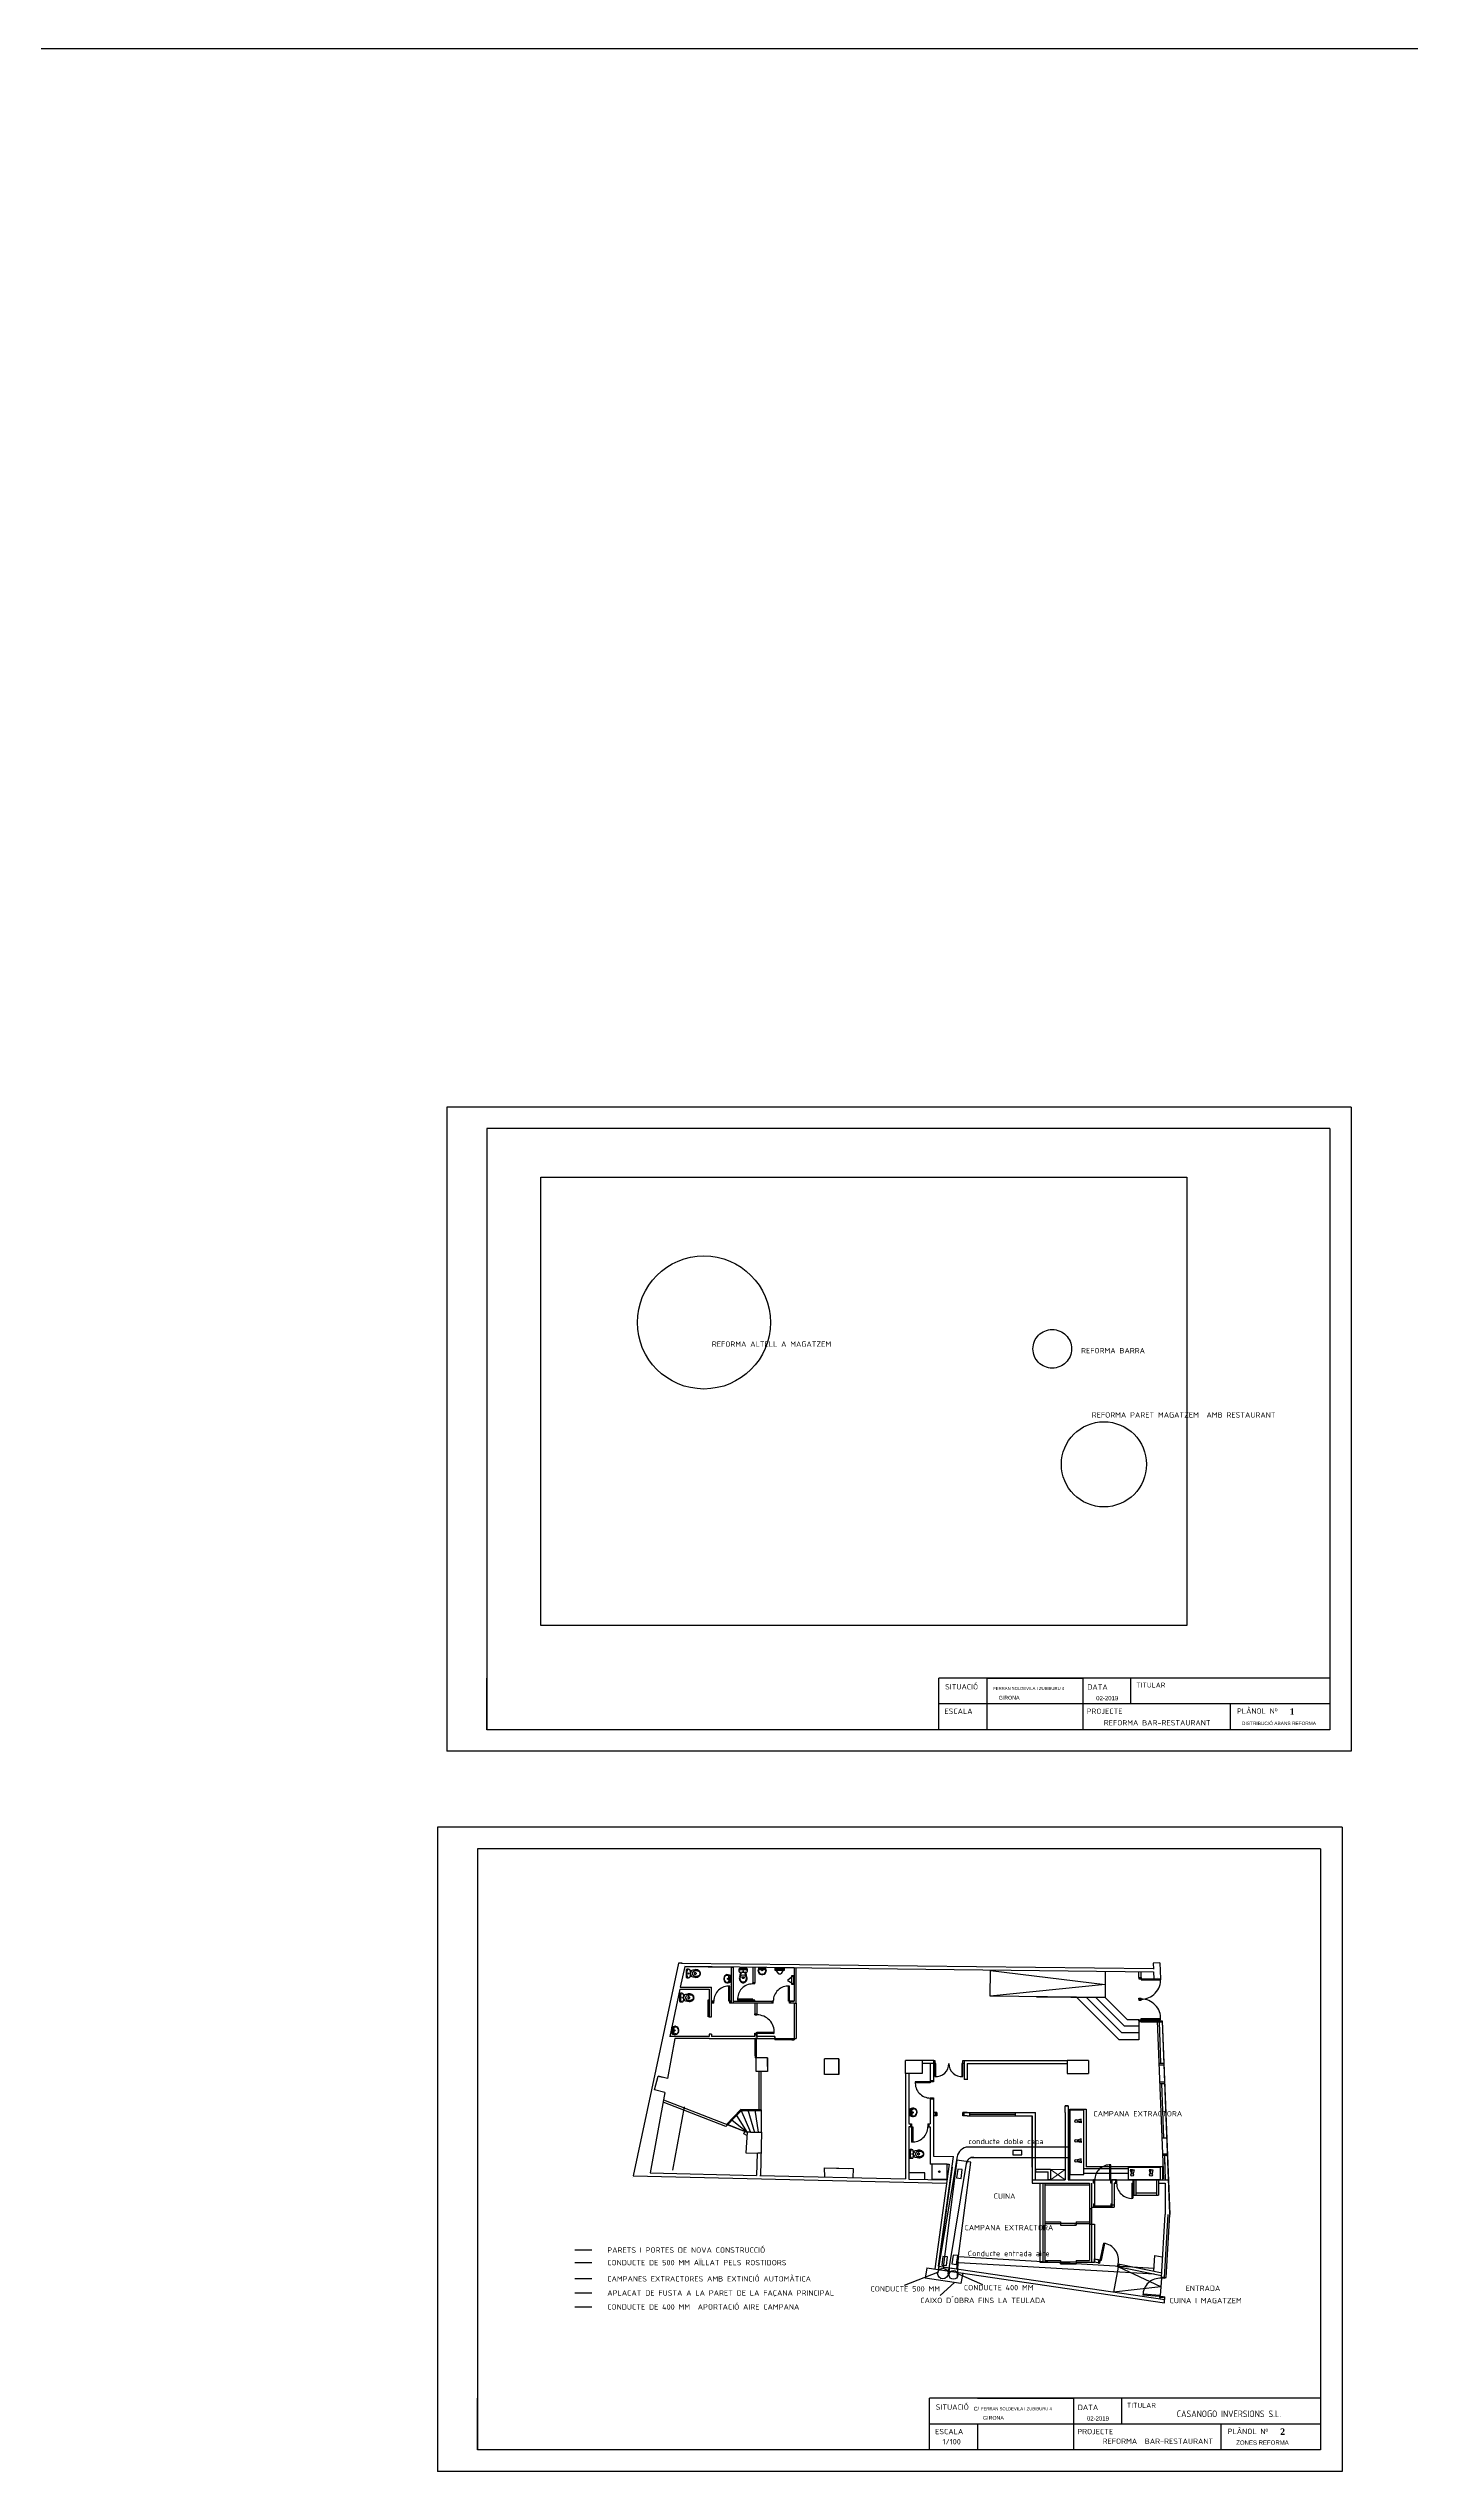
# Model space of a CAD drawing. Header units: millimetres. Extents: x 7 to 259, y -45 to 103.
# Drawn here: x 175.72 to 183.63, y 84.34 to 98.4 of the extents above; entities that cross this region are included whole.
import ezdxf

# ---------------------------------------------------------------- set-up
doc = ezdxf.new("R2010")
doc.units = ezdxf.units.MM
doc.linetypes.add('CONTINUA', pattern=[0])
doc.linetypes.add('LÍNEAS_OCULTAS2', pattern=[4.7625, 3.175, -1.5875])
for name, color, linetype in [('CAJETI1', 5, 'Continuous'), ('cotes', 95, 'Continuous'), ('emergencia', 97, 'Continuous'), ('estructura', 5, 'Continuous'), ('maquiactual', 90, 'Continuous'), ('maquinaria', 42, 'Continuous'), ('OFICINES', 6, 'Continuous'), ('portes', 4, 'Continuous')]:
    doc.layers.add(name, color=color, linetype=linetype)
doc.layers.add('ELECTRIC', color=86, linetype='Continuous', lineweight=9)
doc.styles.add('ISO', font='isocp.shx')
doc.styles.get("Standard").update_dxf_attribs({"font": 'arial.ttf'})
doc.styles.add('TECHNICLIGHT', font='timesbd.ttf', dxfattribs={"height": 2})
picture_1 = doc.add_image_def('image1.bmp', size_in_pixel=(1251, 868))

# ---------------------------------------------------------------- blocks, each defined once
blk = doc.blocks.new('VI-IN')
for p, q in [((-0.05, -0.42), (-0.05, -0.4)), ((0, -0.04), (-0.01, -0.04)), ((0, -0.04), (0.01, -0.04)), ((0.05, -0.42), (0.05, -0.4))]:
    blk.add_line(p, q)
blk.add_lwpolyline([(-0.16, -0.36, -0.0164), (-0.12, -0.18, -0.014244), (-0.15, -0.18, -0.379899), (-0.2, -0.11), (-0.2, -0.04, -0.414214), (-0.16, 0), (0, 0), (0.16, 0, -0.414214), (0.2, -0.04), (0.2, -0.11, -0.379899), (0.15, -0.18, -0.014244), (0.12, -0.18, -0.0164), (0.16, -0.36, -0.034533), (0.18, -0.44, -0.180901), (0.12, -0.61, -0.210568), (0, -0.67, -0.210568), (-0.12, -0.61, -0.180901), (-0.18, -0.44, -0.034533)], format="xyb", close=True)
for centre, radius in [((-0.08, -0.24), 0.0075), ((0, -0.12), 0.0135), ((0, -0.12), 0.0135), ((0.08, -0.24), 0.0075)]:
    blk.add_circle(centre, radius)
for centre, radius, start, end in [((-0.14, -0.09), 0.04, 96.2719, 180), ((-0.14, -0.1), 0.04, 96.2141, 169.7572), ((0, -1.2), 1.16, 90.0008, 97.1409), ((0, -1.2), 1.15, 90.0008, 97.203), ((0.08, -0.46), 0.216, 168.3805, 209.1161), ((0.11, -0.47), 0.25, 152.5973, 168.3805), ((0, 1.22), 1.4, 264.9986, 270), ((-0.01, -0.41), 0.116, 96.2419, 152.5973), ((0, -0.51), 0.126, 209.1161, 270), ((-0.03, -0.4), 0.015, 96.6492, 180), ((-0.02, -0.42), 0.03, 180, 233.1301), ((0, -0.4), 0.06, 233.1301, 270), ((0, -0.69), 0.3, 90, 96.6492), ((0, -0.47), 0.18, 90, 96.2419), ((0, -1.2), 1.16, 82.8591, 89.9992), ((0, -1.2), 1.15, 82.797, 89.9992), ((0, 1.22), 1.4, 270, 275.0014), ((0, -0.47), 0.18, 83.7581, 90), ((0, -0.69), 0.3, 83.3508, 90), ((0, -0.4), 0.06, 270, 306.8699), ((0, -0.51), 0.126, 270, 330.8839), ((0.01, -0.41), 0.116, 27.4027, 83.7581), ((0.03, -0.4), 0.015, 0, 83.3508), ((0.02, -0.42), 0.03, 306.8699, 0), ((-0.11, -0.47), 0.25, 11.6195, 27.4027), ((-0.08, -0.46), 0.216, 330.8839, 11.6195), ((0.14, -0.09), 0.04, 0, 83.7281), ((0.14, -0.1), 0.04, 10.2428, 83.7859)]:
    blk.add_arc(centre, radius, start, end)
blk = doc.blocks.new('Vic-WC')
at = {"xscale": -1}
blk.add_blockref('VI-IN', (0, 0), dxfattribs=at)

msp = doc.modelspace()

# ---------------------------------------------------------------- linework, layer by layer
for p, q in [((165.833, 98.396), (258.608, 98.396)), ((182.192, 86.031), (182.192, 86.03)), ((181.774, 85.773), (181.793, 85.773)), ((180.69, 85.42), (180.882, 85.495)), ((180.818, 85.521), (180.809, 85.46)), ((181.144, 85.421), (180.998, 85.485)), ((181.027, 85.491), (181.017, 85.43)), ((182.137, 85.501), (182.142, 85.592)), ((181.017, 85.43), (180.809, 85.46)), ((180.897, 85.359), (180.979, 85.435))]:
    msp.add_line(p, q)
at = {"color": 6}
for p, q in [((179.67, 87.207), (179.67, 87.209)), ((179.67, 87.197), (179.67, 87.207)), ((179.67, 87.197), (179.67, 87.188)), ((179.67, 87.188), (179.67, 87.186)), ((179.679, 87.197), (179.679, 87.209)), ((179.679, 87.197), (179.679, 87.186)), ((179.681, 87.215), (179.681, 87.197)), ((179.681, 87.215), (179.681, 87.18)), ((179.845, 87.263), (179.863, 87.263)), ((179.845, 87.263), (179.881, 87.263)), ((179.863, 87.261), (179.851, 87.261)), ((179.853, 87.252), (179.851, 87.252)), ((179.863, 87.252), (179.853, 87.252)), ((179.863, 87.261), (179.874, 87.261)), ((179.863, 87.252), (179.873, 87.252)), ((179.873, 87.252), (179.875, 87.252)), ((179.338, 86.881), (179.339, 86.916)), ((179.338, 86.881), (179.338, 86.898)), ((179.341, 86.898), (179.34, 86.887)), ((179.341, 86.898), (179.341, 86.91)), ((179.35, 86.898), (179.349, 86.888)), ((179.349, 86.888), (179.349, 86.886)), ((179.35, 86.908), (179.35, 86.91)), ((179.35, 86.898), (179.35, 86.908)), ((180.72, 86.405), (180.721, 86.441)), ((180.72, 86.405), (180.721, 86.423)), ((180.723, 86.423), (180.723, 86.434)), ((180.723, 86.423), (180.723, 86.411)), ((180.732, 86.413), (180.731, 86.411)), ((180.732, 86.432), (180.732, 86.434)), ((180.732, 86.423), (180.732, 86.432)), ((180.732, 86.423), (180.732, 86.413))]:
    msp.add_line(p, q, dxfattribs=at)
at = {"color": 1}
msp.add_line((181.906, 85.886), (181.906, 85.873), dxfattribs=at)
at = {"color": 6}
for centre, radius in [((179.665, 87.197), 0.00322), ((179.665, 87.197), 0.00211), ((179.674, 87.206), 0.00161), ((179.674, 87.189), 0.00161), ((179.674, 87.197), 0.00161), ((179.854, 87.256), 0.00161), ((179.863, 87.247), 0.00322), ((179.863, 87.257), 0.00161), ((179.863, 87.247), 0.00211), ((179.871, 87.256), 0.00161), ((179.345, 86.898), 0.00161), ((179.346, 86.907), 0.00161), ((179.345, 86.89), 0.00161), ((179.354, 86.898), 0.00322), ((179.354, 86.898), 0.00211), ((180.727, 86.423), 0.00161), ((180.727, 86.414), 0.00161), ((180.728, 86.431), 0.00161), ((180.737, 86.422), 0.00322), ((180.737, 86.422), 0.00211)]:
    msp.add_circle(centre, radius, dxfattribs=at)
for centre, radius, start, end in [((179.661, 87.214), 0.0382, 279.9338, 279.9338), ((179.662, 87.199), 0.0225, 97.8325, 172.7669), ((179.673, 87.197), 0.0332, 172.7803, 180), ((179.673, 87.197), 0.0332, 180, 187.2197), ((179.662, 87.196), 0.0225, 187.2331, 262.1675), ((179.662, 87.199), 0.0205, 97.8325, 172.7669), ((179.673, 87.197), 0.0313, 172.7803, 187.2197), ((179.662, 87.196), 0.0205, 187.2331, 262.1675), ((179.659, 87.206), 0.0122, 39.1375, 113.4893), ((179.659, 87.188), 0.0122, 246.5107, 320.8625), ((179.662, 87.198), 0.0226, 84.8129, 96.5806), ((179.662, 87.198), 0.0207, 84.8129, 96.5806), ((179.662, 87.196), 0.0207, 263.4194, 275.1871), ((179.662, 87.196), 0.0226, 263.4194, 275.1871), ((179.661, 87.181), 0.0401, 81.9611, 85.3079), ((179.661, 87.181), 0.0382, 81.8597, 85.3079), ((179.661, 87.214), 0.0382, 274.6921, 278.1403), ((179.661, 87.214), 0.0401, 274.6921, 278.0389), ((179.661, 87.18), 0.041, 60.4514, 82.1359), ((179.662, 87.2), 0.0194, 53.508, 79.4742), ((179.661, 87.215), 0.041, 277.8641, 299.5486), ((179.662, 87.195), 0.0194, 280.5258, 306.492), ((179.661, 87.209), 0.00841, 2.1402, 38.2338), ((179.661, 87.186), 0.00841, 321.7662, 357.8598), ((179.659, 87.194), 0.0264, 45.309, 54.5281), ((179.659, 87.201), 0.0264, 305.4719, 314.691), ((179.674, 87.209), 0.00533, 0, 45.309), ((179.674, 87.186), 0.00533, 314.691, 0), ((179.68, 87.215), 0.000804, 0, 60.4514), ((179.68, 87.18), 0.000804, 299.5486, 0), ((179.847, 87.243), 0.0382, 9.9338, 9.9338), ((179.879, 87.243), 0.0401, 171.9611, 175.3079), ((179.862, 87.244), 0.0226, 174.8129, 186.5806), ((179.862, 87.244), 0.0225, 187.8325, 262.7669), ((179.88, 87.243), 0.041, 150.4514, 172.1359), ((179.86, 87.245), 0.0194, 143.508, 169.4742), ((179.879, 87.243), 0.0382, 171.8597, 175.3079), ((179.862, 87.244), 0.0207, 174.8129, 186.5806), ((179.862, 87.244), 0.0205, 187.8325, 262.7669), ((179.854, 87.241), 0.0122, 129.1375, 203.4893), ((179.845, 87.263), 0.000804, 90, 150.4514), ((179.866, 87.241), 0.0264, 135.309, 144.5281), ((179.852, 87.244), 0.00841, 92.1402, 128.2338), ((179.851, 87.256), 0.00533, 90, 135.309), ((179.863, 87.255), 0.0313, 262.7803, 277.2197), ((179.863, 87.255), 0.0332, 262.7803, 270), ((179.863, 87.255), 0.0332, 270, 277.2197), ((179.864, 87.244), 0.0205, 277.2331, 352.1675), ((179.864, 87.244), 0.0225, 277.2331, 352.1675), ((179.874, 87.256), 0.00533, 44.691, 90), ((179.874, 87.244), 0.00841, 51.7662, 87.8598), ((179.859, 87.241), 0.0264, 35.4719, 44.691), ((179.872, 87.241), 0.0122, 336.5107, 50.8625), ((179.846, 87.243), 0.041, 7.8641, 29.5486), ((179.881, 87.263), 0.000804, 29.5486, 90), ((179.865, 87.245), 0.0194, 10.5258, 36.492), ((179.847, 87.243), 0.0382, 4.6921, 8.1403), ((179.864, 87.244), 0.0207, 353.4194, 5.1871), ((179.847, 87.243), 0.0401, 4.6921, 8.0389), ((179.864, 87.244), 0.0226, 353.4194, 5.1871), ((179.358, 86.881), 0.0382, 97.6416, 97.6416), ((179.338, 86.881), 0.000804, 177.7078, 238.1592), ((179.36, 86.915), 0.041, 238.1592, 259.8437), ((179.358, 86.88), 0.041, 95.5719, 117.2564), ((179.34, 86.916), 0.000804, 117.2564, 177.7078), ((179.345, 86.887), 0.00533, 177.7078, 223.0168), ((179.346, 86.91), 0.00533, 132.3988, 177.7078), ((179.361, 86.901), 0.0264, 223.0168, 232.2359), ((179.361, 86.894), 0.0264, 123.1796, 132.3988), ((179.357, 86.895), 0.0194, 231.2157, 257.182), ((179.357, 86.9), 0.0194, 98.2336, 124.1998), ((179.358, 86.886), 0.00841, 179.848, 215.9415), ((179.358, 86.909), 0.00841, 139.474, 175.5675), ((179.36, 86.889), 0.0122, 216.8453, 291.1971), ((179.361, 86.906), 0.0122, 64.2185, 138.5702), ((179.358, 86.881), 0.0401, 92.3999, 95.7467), ((179.358, 86.881), 0.0382, 92.3999, 95.848), ((179.358, 86.899), 0.0226, 81.1272, 92.8948), ((179.358, 86.899), 0.0207, 81.1272, 92.8948), ((179.357, 86.896), 0.0205, 275.5403, 350.4747), ((179.357, 86.896), 0.0225, 275.5403, 350.4747), ((179.357, 86.899), 0.0225, 4.9409, 79.8753), ((179.357, 86.899), 0.0205, 4.9409, 79.8753), ((179.346, 86.898), 0.0313, 350.4881, 4.9275), ((179.346, 86.898), 0.0332, 350.4881, 357.7078), ((179.346, 86.898), 0.0332, 357.7078, 4.9275), ((179.359, 86.914), 0.0401, 259.6689, 263.0156), ((179.359, 86.914), 0.0382, 259.5675, 263.0156), ((179.358, 86.897), 0.0207, 262.5207, 274.2884), ((179.358, 86.897), 0.0226, 262.5207, 274.2884), ((180.741, 86.406), 0.0382, 97.6416, 97.6416), ((180.742, 86.439), 0.041, 238.1592, 259.8437), ((180.721, 86.405), 0.000804, 177.7078, 238.1592), ((180.722, 86.441), 0.000804, 117.2564, 177.7078), ((180.74, 86.405), 0.041, 95.5719, 117.2564), ((180.729, 86.434), 0.00533, 132.3988, 177.7078), ((180.728, 86.411), 0.00533, 177.7078, 223.0168), ((180.743, 86.426), 0.0264, 223.0168, 232.2359), ((180.743, 86.419), 0.0264, 123.1796, 132.3988), ((180.739, 86.42), 0.0194, 231.2157, 257.182), ((180.739, 86.425), 0.0194, 98.2336, 124.1998), ((180.74, 86.411), 0.00841, 179.848, 215.9415), ((180.741, 86.434), 0.00841, 139.474, 175.5675), ((180.743, 86.413), 0.0122, 216.8453, 291.1971), ((180.744, 86.431), 0.0122, 64.2185, 138.5702), ((180.742, 86.439), 0.0382, 259.5675, 263.0156), ((180.742, 86.439), 0.0401, 259.6689, 263.0156), ((180.741, 86.406), 0.0401, 92.3999, 95.7467), ((180.741, 86.406), 0.0382, 92.3999, 95.848), ((180.74, 86.421), 0.0207, 262.5207, 274.2884), ((180.74, 86.421), 0.0226, 262.5207, 274.2884), ((180.74, 86.423), 0.0226, 81.1272, 92.8948), ((180.74, 86.423), 0.0207, 81.1272, 92.8948), ((180.739, 86.421), 0.0205, 275.5403, 350.4747), ((180.739, 86.421), 0.0225, 275.5403, 350.4747), ((180.74, 86.424), 0.0225, 4.9409, 79.8753), ((180.74, 86.424), 0.0205, 4.9409, 79.8753), ((180.729, 86.423), 0.0313, 350.4881, 4.9275), ((180.729, 86.423), 0.0332, 357.7078, 4.9275), ((180.729, 86.423), 0.0332, 350.4881, 357.7078)]:
    msp.add_arc(centre, radius, start, end, dxfattribs=at)
at = {"color": 6, "linetype": 'ByBlock'}
for p in [(179.642, 87.197), (179.659, 87.218), (179.659, 87.176), (179.662, 87.221), (179.662, 87.174), (179.665, 87.199), (179.665, 87.195), (179.67, 87.207), (179.674, 87.198), (179.676, 87.196), (179.839, 87.244), (179.842, 87.241), (179.853, 87.252), (179.861, 87.247), (179.862, 87.256), (179.863, 87.224), (179.864, 87.258), (179.865, 87.247), (179.884, 87.241), (179.887, 87.244), (179.344, 86.899), (179.346, 86.897), (179.349, 86.888), (179.354, 86.9), (179.354, 86.896), (179.359, 86.921), (179.361, 86.919), (179.378, 86.897), (179.356, 86.874), (179.36, 86.877), (180.726, 86.424), (180.728, 86.422), (180.732, 86.413), (180.737, 86.424), (180.737, 86.42), (180.739, 86.398), (180.741, 86.446), (180.742, 86.401), (180.744, 86.443), (180.76, 86.421)]:
    msp.add_point(p, dxfattribs=at)
at = {"layer": 'CAJETI1'}
for p, q in [((178.033, 92.255), (178.033, 88.517)), ((180.658, 92.255), (178.033, 92.255)), ((183.283, 92.255), (180.658, 92.255)), ((183.283, 92.255), (183.283, 88.517)), ((178.264, 92.13), (178.264, 88.642)), ((180.658, 88.517), (178.033, 88.517)), ((183.283, 88.517), (180.658, 88.517)), ((177.979, 88.076), (177.979, 84.339)), ((180.604, 88.076), (177.979, 88.076)), ((183.229, 88.076), (180.604, 88.076)), ((183.229, 88.076), (183.229, 84.339)), ((178.21, 87.951), (178.21, 84.464)), ((180.604, 84.339), (177.979, 84.339)), ((183.229, 84.339), (180.604, 84.339))]:
    msp.add_line(p, q, dxfattribs=at)
at = {"layer": 'CAJETI1', "color": 5}
for p, q in [((183.158, 92.13), (178.264, 92.13)), ((183.158, 92.13), (183.158, 88.642)), ((183.158, 88.942), (180.889, 88.942)), ((183.158, 88.792), (180.889, 88.792)), ((183.158, 88.642), (178.264, 88.642)), ((183.104, 87.951), (178.21, 87.951)), ((183.104, 87.951), (183.104, 84.464)), ((183.104, 84.764), (180.835, 84.764)), ((183.104, 84.614), (180.835, 84.614)), ((183.104, 84.464), (178.21, 84.464))]:
    msp.add_line(p, q, dxfattribs=at)
at = {"layer": 'CAJETI1', "linetype": 'CONTINUA'}
for p, q in [((178.264, 88.642), (178.264, 88.942)), ((180.889, 88.642), (180.889, 88.942)), ((178.21, 84.464), (178.21, 84.764)), ((180.835, 84.464), (180.835, 84.764))]:
    msp.add_line(p, q, dxfattribs=at)
at = {"layer": 'cotes', "color": 30}
for p, q in [((181.715, 86.361), (181.692, 86.366)), ((181.715, 86.383), (181.693, 86.377)), ((181.695, 86.372), (181.715, 86.372)), ((181.715, 86.371), (181.715, 86.383)), ((181.715, 86.371), (181.715, 86.361)), ((181.715, 86.247), (181.692, 86.252)), ((181.715, 86.268), (181.693, 86.262)), ((181.695, 86.257), (181.715, 86.258)), ((181.715, 86.256), (181.715, 86.268)), ((181.715, 86.256), (181.715, 86.247)), ((181.715, 86.13), (181.692, 86.135)), ((181.715, 86.152), (181.693, 86.146)), ((181.695, 86.141), (181.715, 86.141)), ((181.715, 86.14), (181.715, 86.152)), ((181.715, 86.14), (181.715, 86.13)), ((182.013, 86.089), (182, 86.089)), ((182, 86.089), (182.007, 86.067)), ((182.011, 86.068), (182.011, 86.089)), ((182.013, 86.089), (182.022, 86.089)), ((182.022, 86.089), (182.017, 86.066)), ((182.122, 86.089), (182.109, 86.089)), ((182.109, 86.089), (182.116, 86.067)), ((182.12, 86.068), (182.12, 86.089)), ((182.122, 86.089), (182.131, 86.089)), ((182.131, 86.089), (182.126, 86.066))]:
    msp.add_line(p, q, dxfattribs=at)
for centre in [(181.686, 86.372), (181.686, 86.257), (181.686, 86.141), (182.011, 86.06), (182.12, 86.06)]:
    msp.add_circle(centre, 0.00827, dxfattribs=at)
at = {"layer": 'ELECTRIC'}
for p, q in [((181.536, 86.09), (181.536, 86.03)), ((181.536, 86.03), (181.622, 86.09)), ((181.536, 86.09), (181.622, 86.03))]:
    msp.add_line(p, q, dxfattribs=at)
msp.add_lwpolyline([(181.536, 86.03), (181.622, 86.03), (181.622, 86.09), (181.536, 86.09)], dxfattribs=at)
at = {"layer": 'emergencia', "color": 5}
for p, q in [((181.167, 88.942), (181.724, 88.942)), ((181.167, 88.942), (181.167, 88.642)), ((181.724, 88.942), (181.724, 88.642)), ((182.002, 88.942), (182.002, 88.792)), ((182.58, 88.792), (182.58, 88.642)), ((181.113, 84.764), (181.67, 84.764)), ((181.67, 84.764), (181.67, 84.464)), ((181.948, 84.764), (181.948, 84.614)), ((181.113, 84.614), (181.113, 84.464)), ((182.526, 84.614), (182.526, 84.464))]:
    msp.add_line(p, q, dxfattribs=at)
at = {"layer": 'estructura'}
for p, q in [((179.377, 87.288), (179.114, 86.054)), ((179.399, 87.287), (179.377, 87.287)), ((179.414, 87.268), (179.388, 87.149)), ((179.395, 87.287), (182.134, 87.257)), ((180.049, 87.261), (179.414, 87.268)), ((179.414, 87.268), (179.683, 87.265)), ((179.683, 87.265), (179.695, 87.265)), ((179.683, 87.265), (179.683, 87.265)), ((179.683, 87.265), (179.695, 87.265)), ((179.683, 87.265), (179.683, 87.055)), ((179.695, 87.265), (179.695, 87.055)), ((179.695, 87.265), (179.695, 87.068)), ((179.808, 87.264), (179.808, 87.174)), ((179.82, 87.264), (179.82, 87.174)), ((179.987, 87.262), (182.135, 87.238)), ((180.049, 87.261), (180.049, 87.068)), ((180.061, 87.055), (180.061, 87.261)), ((181.187, 87.096), (181.188, 87.246)), ((181.854, 87.164), (181.187, 87.096)), ((181.188, 87.246), (181.854, 87.164)), ((181.854, 87.239), (181.854, 87.089)), ((181.854, 87.239), (181.854, 87.089)), ((182.05, 87.204), (182.05, 87.236)), ((182.05, 87.204), (182.063, 87.204)), ((182.063, 87.204), (182.063, 87.236)), ((182.172, 87.289), (182.133, 87.287)), ((182.133, 87.287), (182.135, 87.254)), ((182.135, 87.238), (182.137, 87.198)), ((182.137, 87.198), (182.175, 87.198)), ((182.172, 87.289), (182.175, 87.198)), ((179.386, 87.137), (179.327, 86.863)), ((179.386, 87.137), (179.556, 87.137)), ((179.388, 87.149), (179.569, 87.149)), ((179.556, 87.137), (179.556, 86.976)), ((179.569, 86.976), (179.569, 87.149)), ((179.576, 87.068), (179.569, 87.068)), ((179.576, 87.055), (179.569, 87.055)), ((179.927, 87.055), (179.683, 87.055)), ((179.695, 87.068), (179.927, 87.068)), ((179.833, 87.055), (179.82, 87.055)), ((179.82, 87.055), (179.82, 86.988)), ((179.833, 87.055), (179.833, 86.988)), ((180.028, 87.068), (180.049, 87.068)), ((180.049, 87.068), (180.028, 87.068)), ((180.049, 87.055), (180.028, 87.055)), ((180.049, 87.055), (180.061, 87.055)), ((181.854, 87.089), (181.187, 87.096)), ((181.455, 87.093), (181.854, 87.089)), ((181.935, 86.844), (181.688, 87.09)), ((181.951, 86.883), (181.743, 87.09)), ((181.967, 86.922), (181.799, 87.089)), ((181.983, 86.96), (181.854, 87.089)), ((179.556, 86.976), (179.569, 86.976)), ((179.82, 86.882), (179.82, 86.863)), ((179.82, 86.863), (179.82, 86.882)), ((179.833, 86.863), (179.833, 86.888)), ((179.833, 86.882), (179.833, 86.863)), ((182.05, 86.883), (181.951, 86.883)), ((181.956, 86.933), (181.956, 86.933)), ((182.05, 86.922), (181.967, 86.922)), ((182.05, 86.96), (181.983, 86.96)), ((182.05, 86.96), (182.05, 86.922)), ((182.05, 86.954), (182.063, 86.954)), ((182.05, 86.954), (182.05, 86.948)), ((182.063, 86.948), (182.05, 86.948)), ((182.05, 86.922), (182.05, 86.883)), ((182.05, 86.883), (182.05, 86.844)), ((182.063, 86.954), (182.185, 86.954)), ((182.063, 86.948), (182.185, 86.948)), ((182.156, 86.954), (182.192, 86.036)), ((182.184, 86.954), (182.228, 85.834)), ((182.185, 86.954), (182.229, 85.829)), ((179.357, 86.85), (179.314, 86.618)), ((179.357, 86.85), (179.314, 86.618)), ((179.556, 86.863), (179.325, 86.863)), ((179.556, 86.863), (179.325, 86.863)), ((179.556, 86.863), (179.327, 86.863)), ((179.556, 86.85), (179.357, 86.85)), ((179.556, 86.876), (179.556, 86.863)), ((179.569, 86.876), (179.556, 86.876)), ((179.556, 86.85), (179.833, 86.85)), ((179.569, 86.876), (179.569, 86.863)), ((179.82, 86.863), (179.569, 86.863)), ((179.82, 86.875), (179.833, 86.875)), ((179.894, 86.739), (179.829, 86.739)), ((179.829, 86.659), (179.829, 86.739)), ((179.833, 86.863), (179.833, 86.85)), ((179.894, 86.689), (179.894, 86.739)), ((179.894, 86.739), (179.894, 86.659)), ((182.05, 86.844), (181.935, 86.844)), ((179.239, 86.553), (179.259, 86.632)), ((179.259, 86.632), (179.259, 86.632)), ((179.259, 86.632), (179.285, 86.626)), ((179.314, 86.618), (179.259, 86.632)), ((179.894, 86.659), (179.829, 86.659)), ((179.894, 86.732), (179.894, 86.659)), ((180.224, 86.642), (180.224, 86.732)), ((180.258, 86.732), (180.224, 86.732)), ((180.308, 86.642), (180.224, 86.642)), ((180.308, 86.732), (180.258, 86.732)), ((180.308, 86.732), (180.307, 86.642)), ((180.308, 86.682), (180.308, 86.732)), ((180.308, 86.732), (180.308, 86.642)), ((180.308, 86.682), (180.308, 86.682)), ((180.695, 86.648), (180.695, 86.674)), ((180.695, 86.648), (180.695, 86.036)), ((180.791, 86.648), (180.695, 86.648)), ((180.86, 86.723), (180.696, 86.723)), ((180.791, 86.723), (180.696, 86.723)), ((180.696, 86.674), (180.696, 86.723)), ((180.714, 86.648), (180.714, 86.376)), ((180.714, 86.648), (180.714, 86.357)), ((180.791, 86.723), (180.791, 86.674)), ((180.791, 86.723), (180.791, 86.648)), ((180.856, 86.705), (180.791, 86.705)), ((180.839, 86.705), (180.839, 86.605)), ((180.86, 86.705), (180.848, 86.705)), ((180.86, 86.705), (180.848, 86.705)), ((180.858, 86.705), (180.858, 86.605)), ((180.86, 86.723), (180.86, 86.705)), ((180.86, 86.723), (180.866, 86.723)), ((180.86, 86.705), (180.872, 86.705)), ((181.028, 86.723), (181.634, 86.723)), ((181.035, 86.723), (181.035, 86.613)), ((181.053, 86.613), (181.035, 86.613)), ((181.053, 86.705), (181.634, 86.705)), ((181.053, 86.705), (181.053, 86.628)), ((181.053, 86.705), (181.053, 86.612)), ((181.757, 86.723), (181.634, 86.723)), ((181.634, 86.723), (181.634, 86.648)), ((181.634, 86.648), (181.757, 86.648)), ((181.757, 86.723), (181.757, 86.673)), ((181.757, 86.723), (181.757, 86.648)), ((182.194, 86.697), (182.166, 86.697)), ((182.194, 86.697), (182.166, 86.697)), ((182.198, 86.598), (182.17, 86.598)), ((179.299, 86.538), (179.213, 86.071)), ((179.299, 86.538), (179.239, 86.553)), ((179.652, 86.341), (179.288, 86.482)), ((179.777, 86.306), (179.292, 86.494)), ((179.299, 86.538), (179.296, 86.522)), ((180.839, 86.507), (180.839, 86.356)), ((180.858, 86.507), (180.858, 86.168)), ((181.622, 86.421), (181.622, 86.46)), ((181.64, 86.46), (181.622, 86.46)), ((181.64, 86.46), (181.64, 86.03)), ((179.411, 86.455), (179.343, 86.087)), ((179.715, 86.404), (179.652, 86.341)), ((179.656, 86.352), (179.74, 86.438)), ((179.777, 86.306), (179.662, 86.351)), ((179.777, 86.306), (179.687, 86.377)), ((179.739, 86.437), (179.708, 86.405)), ((179.742, 86.432), (179.715, 86.404)), ((179.715, 86.404), (179.777, 86.306)), ((179.739, 86.437), (179.796, 86.307)), ((179.86, 86.437), (179.74, 86.438)), ((179.86, 86.431), (179.742, 86.432)), ((179.82, 86.437), (179.78, 86.437)), ((179.78, 86.437), (179.818, 86.306)), ((179.86, 86.437), (179.82, 86.437)), ((179.82, 86.437), (179.839, 86.307)), ((179.86, 86.307), (179.86, 86.437)), ((180.714, 86.356), (180.73, 86.356)), ((180.73, 86.338), (180.714, 86.338)), ((180.714, 86.338), (180.714, 86.035)), ((180.83, 86.356), (180.839, 86.356)), ((180.83, 86.338), (180.839, 86.338)), ((180.839, 86.338), (180.839, 86.121)), ((180.877, 86.421), (180.858, 86.421)), ((180.877, 86.402), (180.858, 86.402)), ((180.87, 86.421), (180.87, 86.402)), ((181.053, 86.421), (181.027, 86.421)), ((181.053, 86.402), (181.027, 86.402)), ((181.033, 86.421), (181.067, 86.421)), ((181.053, 86.421), (181.449, 86.421)), ((181.053, 86.402), (181.43, 86.402)), ((181.067, 86.421), (181.067, 86.402)), ((181.067, 86.421), (181.332, 86.421)), ((181.072, 86.421), (181.449, 86.421)), ((181.332, 86.421), (181.332, 86.402)), ((181.43, 86.105), (181.43, 86.402)), ((181.43, 86.402), (181.43, 86.011)), ((181.449, 86.03), (181.449, 86.421)), ((181.622, 86.421), (181.622, 86.03)), ((179.756, 86.297), (179.762, 86.312)), ((179.769, 86.292), (179.756, 86.297)), ((179.777, 86.307), (179.769, 86.188)), ((179.769, 86.292), (179.776, 86.289)), ((179.769, 86.188), (179.857, 86.186)), ((179.796, 86.307), (179.777, 86.308)), ((179.796, 86.307), (179.86, 86.307)), ((179.834, 86.186), (179.831, 86.056)), ((179.857, 86.186), (179.838, 86.186)), ((179.86, 86.307), (179.854, 86.056)), ((182.211, 86.273), (182.182, 86.273)), ((182.215, 86.18), (182.186, 86.18)), ((182.198, 86.175), (182.201, 86.066)), ((179.112, 86.044), (179.112, 86.044)), ((179.114, 86.054), (180.933, 86.011)), ((179.209, 86.052), (179.209, 86.051)), ((179.213, 86.071), (179.831, 86.056)), ((179.85, 86.056), (180.695, 86.036)), ((180.226, 86.047), (180.224, 86.1)), ((180.224, 86.1), (180.364, 86.097)), ((180.224, 86.1), (180.391, 86.097)), ((180.233, 86.074), (180.233, 86.074)), ((180.391, 86.097), (180.389, 86.043)), ((180.808, 86.072), (180.714, 86.072)), ((180.714, 86.035), (180.935, 86.03)), ((180.808, 86.034), (180.808, 86.072)), ((180.848, 86.121), (180.839, 86.121)), ((180.858, 86.168), (180.974, 86.166)), ((180.948, 86.121), (180.865, 85.514)), ((180.887, 85.53), (180.974, 86.166)), ((180.966, 86.105), (180.887, 85.53)), ((180.936, 86.121), (180.948, 86.121)), ((181.536, 86.09), (181.449, 86.09)), ((181.449, 86.09), (181.449, 86.077)), ((181.449, 86.077), (181.523, 86.077)), ((181.523, 86.03), (181.523, 86.077)), ((181.536, 86.09), (181.536, 86.03)), ((182.215, 86.173), (182.186, 86.173)), ((181.43, 86.03), (181.622, 86.03)), ((181.474, 86.011), (181.474, 85.553)), ((181.536, 86.03), (181.523, 86.03)), ((181.64, 86.03), (181.793, 86.03)), ((181.774, 86.011), (181.774, 85.553)), ((181.793, 86.03), (181.793, 85.973)), ((181.793, 85.992), (181.793, 85.973)), ((181.92, 86.03), (181.893, 86.03)), ((181.893, 86.03), (181.92, 86.03)), ((181.893, 86.03), (181.914, 86.03)), ((181.904, 86.03), (181.92, 86.03)), ((182.033, 86.03), (182.014, 86.03)), ((182.014, 86.03), (182.033, 86.03)), ((182.02, 86.03), (182.029, 86.03)), ((182.152, 86.03), (182.183, 86.03)), ((182.164, 86.011), (182.183, 86.011)), ((182.183, 86.011), (182.202, 86.012)), ((182.183, 86.011), (182.202, 86.012)), ((182.185, 86.03), (182.221, 86.031)), ((182.202, 86.012), (182.202, 85.829)), ((182.202, 86.012), (182.202, 85.829)), ((181.793, 85.773), (181.793, 85.553)), ((182.181, 85.466), (182.202, 85.829)), ((182.208, 85.464), (182.229, 85.829)), ((180.818, 85.521), (182.199, 85.317)), ((180.887, 85.53), (182.2, 85.336)), ((181.474, 85.553), (181.594, 85.553)), ((181.686, 85.553), (181.793, 85.553)), ((181.793, 85.553), (181.793, 85.572)), ((181.793, 85.572), (181.832, 85.564)), ((181.793, 85.572), (181.826, 85.565)), ((181.822, 85.547), (181.793, 85.553)), ((181.826, 85.565), (181.808, 85.569)), ((181.808, 85.569), (181.832, 85.564)), ((181.818, 85.554), (181.82, 85.566)), ((181.826, 85.565), (181.822, 85.547)), ((181.93, 85.525), (181.902, 85.38)), ((182.182, 85.473), (181.926, 85.526)), ((181.93, 85.544), (182.139, 85.501)), ((181.93, 85.544), (182.184, 85.491)), ((182.177, 85.41), (181.933, 85.524)), ((182.142, 85.592), (182.185, 85.584)), ((182.177, 85.41), (181.902, 85.38)), ((182.181, 85.46), (182.173, 85.36)), ((182.174, 85.34), (182.174, 85.348)), ((182.174, 85.34), (182.174, 85.348)), ((182.181, 85.466), (182.181, 85.466)), ((182.193, 85.465), (182.181, 85.466)), ((182.191, 85.353), (182.201, 85.352)), ((182.199, 85.465), (182.208, 85.464)), ((182.199, 85.317), (182.201, 85.352)), ((182.199, 85.317), (182.201, 85.352))]:
    msp.add_line(p, q, dxfattribs=at)
at = {"layer": 'estructura', "color": 1}
for p, q in [((180.049, 87.055), (180.049, 86.988)), ((180.061, 87.055), (180.061, 86.85)), ((180.049, 86.988), (180.049, 86.85)), ((179.936, 86.863), (179.833, 86.863)), ((179.833, 86.85), (179.936, 86.85)), ((179.936, 86.863), (179.936, 86.85)), ((180.049, 86.85), (180.061, 86.85)), ((179.845, 86.437), (179.845, 86.659)), ((179.858, 86.437), (179.858, 86.659)), ((181.622, 86.46), (181.64, 86.46)), ((181.793, 86.011), (181.793, 85.886)), ((181.893, 86.03), (181.893, 85.886)), ((181.906, 86.011), (181.906, 85.886)), ((181.906, 86.011), (181.92, 86.011)), ((181.906, 86.011), (181.92, 86.011)), ((181.906, 86.011), (181.92, 86.011)), ((181.92, 86.011), (181.906, 86.011)), ((181.914, 86.03), (181.914, 86.011)), ((182.02, 86.03), (182.02, 85.942)), ((182.02, 85.942), (182.164, 85.942)), ((182.033, 86.03), (182.033, 85.942)), ((182.033, 85.955), (182.152, 85.955)), ((182.152, 86.03), (182.152, 85.942)), ((182.164, 86.03), (182.164, 85.942)), ((181.774, 85.873), (181.793, 85.873)), ((181.893, 85.886), (181.906, 85.886)), ((181.893, 85.886), (181.902, 85.886)), ((181.893, 85.873), (181.906, 85.873)), ((178.776, 85.624), (178.875, 85.624))]:
    msp.add_line(p, q, dxfattribs=at)
at = {"layer": 'estructura', "color": 142}
for p, q in [((181.43, 86.011), (181.764, 86.011)), ((181.493, 86.011), (181.493, 85.553)), ((181.503, 86.011), (181.503, 85.563)), ((181.503, 86.001), (181.764, 86.001)), ((181.764, 86.011), (181.764, 85.563)), ((181.774, 86.011), (181.774, 85.553)), ((181.503, 85.787), (181.594, 85.787)), ((181.503, 85.777), (181.594, 85.777)), ((181.594, 85.787), (181.594, 85.785)), ((181.594, 85.787), (181.594, 85.785)), ((181.594, 85.785), (181.594, 85.777)), ((181.676, 85.777), (181.764, 85.777)), ((181.686, 85.787), (181.764, 85.787)), ((181.686, 85.787), (181.686, 85.767)), ((181.002, 85.586), (182.138, 85.519)), ((181.004, 85.552), (182.139, 85.486)), ((181.494, 85.553), (181.594, 85.553)), ((181.503, 85.563), (181.594, 85.563)), ((181.594, 85.563), (181.594, 85.561)), ((181.594, 85.561), (181.594, 85.553)), ((181.686, 85.563), (181.764, 85.563)), ((181.686, 85.563), (181.686, 85.543)), ((181.686, 85.553), (181.774, 85.553)), ((178.776, 85.295), (178.875, 85.295))]:
    msp.add_line(p, q, dxfattribs=at)
at = {"layer": 'estructura', "color": 6}
for p, q in [((182.199, 85.465), (182.22, 85.829)), ((182.208, 85.464), (182.229, 85.829)), ((178.776, 85.376), (178.875, 85.376))]:
    msp.add_line(p, q, dxfattribs=at)
at = {"layer": 'estructura', "color": 3}
msp.add_line((178.776, 85.552), (178.875, 85.552), dxfattribs=at)
at = {"layer": 'estructura', "color": 40}
msp.add_line((178.776, 85.458), (178.875, 85.458), dxfattribs=at)
at = {"layer": 'maquiactual'}
for p, q in [((181.056, 86.223), (181.649, 86.223)), ((180.886, 85.511), (180.996, 86.166)), ((180.946, 85.505), (181.052, 86.137)), ((181.079, 86.16), (181.649, 86.16)), ((181.731, 86.096), (181.988, 86.096)), ((181.731, 86.069), (181.988, 86.069)), ((180.889, 85.528), (180.882, 85.492)), ((180.942, 85.486), (180.949, 85.518)), ((180.949, 85.474), (180.951, 85.532)), ((180.997, 85.47), (181.002, 85.586))]:
    msp.add_line(p, q, dxfattribs=at)
at = {"layer": 'maquiactual', "color": 30}
for points in [[(181.744, 86.03), (181.744, 86.029), (181.649, 86.029), (181.649, 86.44), (181.744, 86.44), (181.744, 86.107)], [(181.744, 86.03), (182.189, 86.03), (182.189, 86.107), (181.744, 86.107)]]:
    msp.add_lwpolyline(points, dxfattribs=at)
at = {"layer": 'maquiactual'}
for points in [[(181.318, 86.175), (181.37, 86.175), (181.37, 86.202), (181.318, 86.202)], [(180.998, 86.093), (180.992, 86.042), (181.019, 86.039), (181.025, 86.09)], [(180.912, 85.587), (180.906, 85.536), (180.933, 85.533), (180.939, 85.584)], [(180.971, 85.594), (180.965, 85.543), (180.992, 85.54), (180.998, 85.591)]]:
    msp.add_lwpolyline(points, close=True, dxfattribs=at)
at = {"layer": 'maquiactual', "color": 1, "linetype": 'LÍNEAS_OCULTAS2'}
for centre, radius in [((179.525, 91.005), 0.386), ((181.547, 90.852), 0.112), ((181.847, 90.182), 0.247)]:
    msp.add_circle(centre, radius, dxfattribs=at)
at = {"layer": 'maquiactual'}
for centre, radius in [((180.912, 85.487), 0.0305), ((180.973, 85.479), 0.0251)]:
    msp.add_circle(centre, radius, dxfattribs=at)
for centre, radius, start, end in [((181.061, 86.155), 0.0663, 92.4157, 172.6277), ((181.085, 86.126), 0.0348, 79.7767, 177.4057)]:
    msp.add_arc(centre, radius, start, end, dxfattribs=at)
at = {"layer": 'maquinaria'}
for points in [[(181.649, 86.436), (181.649, 86.061), (181.731, 86.061), (181.731, 86.436)], [(180.913, 85.525), (180.993, 85.514), (181.074, 86.134), (180.993, 86.145)], [(182.175, 86.033), (182.175, 86.102), (181.988, 86.102), (181.988, 86.033)]]:
    msp.add_lwpolyline(points, close=True, dxfattribs=at)
at = {"layer": 'OFICINES'}
for points in [[(179.99, 87.259), (179.99, 87.245), (179.938, 87.245), (179.938, 87.259)], [(180.049, 87.164), (180.035, 87.164), (180.035, 87.216), (180.049, 87.216)]]:
    msp.add_lwpolyline(points, close=True, dxfattribs=at)
for points in [[(179.986, 87.251), (179.973, 87.228, -0.544521), (179.959, 87.227), (179.941, 87.251, -0.61439), (179.944, 87.256), (179.983, 87.256)], [(180.041, 87.168), (180.018, 87.181, -0.544521), (180.017, 87.196), (180.04, 87.213, -0.61439), (180.045, 87.21), (180.045, 87.171)]]:
    msp.add_lwpolyline(points, format="xyb", dxfattribs=at)
for centre, start, end in [((179.983, 87.253), 330.5415, 90), ((180.042, 87.171), 240.5415, 0)]:
    msp.add_arc(centre, 0.00313, start, end, dxfattribs=at)
at = {"layer": 'portes'}
for p, q in [((179.677, 87.162), (179.677, 87.162)), ((179.808, 87.168), (179.808, 87.174)), ((179.82, 87.174), (179.808, 87.174)), ((179.82, 87.168), (179.808, 87.168)), ((179.82, 87.168), (179.82, 87.174)), ((180.024, 87.207), (180.024, 87.207)), ((182.05, 87.204), (182.063, 87.204)), ((182.05, 87.204), (182.05, 87.198)), ((182.05, 87.198), (182.175, 87.198)), ((182.063, 87.204), (182.063, 87.198)), ((182.063, 87.198), (182.063, 87.192)), ((182.063, 87.192), (182.175, 87.192)), ((182.156, 87.204), (182.156, 87.204)), ((182.175, 87.198), (182.175, 87.192)), ((179.55, 86.976), (179.55, 87.076)), ((179.55, 87.076), (179.556, 87.076)), ((179.556, 87.076), (179.556, 86.976)), ((179.582, 87.068), (179.576, 87.068)), ((179.576, 87.055), (179.576, 87.068)), ((179.582, 87.055), (179.576, 87.055)), ((179.582, 87.055), (179.582, 87.068)), ((179.67, 87.068), (179.67, 87.155)), ((179.676, 87.068), (179.67, 87.068)), ((179.676, 87.055), (179.676, 87.155)), ((179.683, 87.068), (179.676, 87.068)), ((179.683, 87.055), (179.676, 87.055)), ((179.683, 87.055), (179.683, 87.068)), ((179.714, 87.068), (179.714, 87.068)), ((179.808, 87.08), (179.72, 87.08)), ((179.82, 87.074), (179.72, 87.074)), ((179.808, 87.074), (179.808, 87.08)), ((179.808, 87.068), (179.808, 87.074)), ((179.82, 87.068), (179.808, 87.068)), ((179.82, 87.068), (179.82, 87.074)), ((179.927, 87.068), (179.921, 87.068)), ((179.921, 87.055), (179.921, 87.068)), ((179.927, 87.055), (179.921, 87.055)), ((179.927, 87.055), (179.927, 87.068)), ((180.015, 87.068), (180.015, 87.155)), ((180.021, 87.068), (180.015, 87.068)), ((180.021, 87.055), (180.021, 87.155)), ((180.028, 87.068), (180.021, 87.068)), ((180.028, 87.055), (180.021, 87.055)), ((180.028, 87.055), (180.028, 87.068)), ((182.05, 87.079), (182.05, 87.085)), ((182.05, 87.085), (182.063, 87.085)), ((182.05, 87.079), (182.063, 87.079)), ((182.05, 87.079), (182.063, 87.079)), ((182.05, 87.079), (182.05, 87.073)), ((182.05, 87.073), (182.063, 87.073)), ((182.063, 87.079), (182.063, 87.085)), ((182.063, 87.079), (182.063, 87.073)), ((179.556, 86.976), (179.55, 86.976)), ((179.82, 86.988), (179.82, 86.994)), ((179.82, 86.994), (179.833, 86.994)), ((179.82, 86.988), (179.833, 86.988)), ((179.82, 86.882), (179.932, 86.882)), ((179.82, 86.875), (179.82, 86.882)), ((179.833, 86.988), (179.833, 86.994)), ((179.833, 86.888), (179.933, 86.888)), ((179.833, 86.882), (179.833, 86.888)), ((179.833, 86.875), (179.833, 86.882)), ((182.05, 86.96), (182.175, 86.96)), ((182.05, 86.954), (182.05, 86.96)), ((182.05, 86.954), (182.063, 86.954)), ((182.063, 86.967), (182.175, 86.967)), ((182.063, 86.96), (182.063, 86.967)), ((182.063, 86.954), (182.063, 86.96)), ((182.156, 86.954), (182.156, 86.954)), ((182.167, 86.948), (182.176, 86.708)), ((182.175, 86.96), (182.175, 86.967)), ((179.82, 86.875), (179.833, 86.875)), ((179.926, 86.875), (179.926, 86.875)), ((180.858, 86.599), (180.752, 86.599)), ((180.858, 86.605), (180.839, 86.605)), ((180.839, 86.605), (180.839, 86.599)), ((180.839, 86.599), (180.839, 86.593)), ((180.858, 86.605), (180.858, 86.599)), ((180.86, 86.723), (180.866, 86.723)), ((180.86, 86.705), (180.86, 86.723)), ((180.866, 86.705), (180.86, 86.705)), ((180.866, 86.723), (180.866, 86.705)), ((180.866, 86.705), (180.866, 86.63)), ((180.872, 86.705), (180.866, 86.705)), ((180.866, 86.637), (180.872, 86.637)), ((180.872, 86.63), (180.872, 86.705)), ((180.872, 86.705), (180.872, 86.705)), ((181.022, 86.705), (181.022, 86.63)), ((181.028, 86.705), (181.022, 86.705)), ((181.022, 86.63), (181.028, 86.63)), ((181.028, 86.705), (181.028, 86.723)), ((181.028, 86.723), (181.035, 86.723)), ((181.028, 86.63), (181.028, 86.705)), ((181.028, 86.705), (181.028, 86.705)), ((181.035, 86.705), (181.028, 86.705)), ((182.165, 86.708), (182.194, 86.708)), ((180.839, 86.593), (180.752, 86.593)), ((180.858, 86.505), (180.839, 86.505)), ((180.839, 86.505), (180.839, 86.499)), ((180.858, 86.499), (180.839, 86.499)), ((180.858, 86.505), (180.858, 86.499)), ((182.17, 86.589), (182.199, 86.589)), ((182.181, 86.589), (182.193, 86.273)), ((180.724, 86.356), (180.724, 86.338)), ((180.724, 86.356), (180.73, 86.356)), ((180.724, 86.338), (180.73, 86.338)), ((180.73, 86.356), (180.73, 86.25)), ((180.73, 86.338), (180.737, 86.338)), ((180.737, 86.338), (180.737, 86.25)), ((180.824, 86.356), (180.824, 86.338)), ((180.824, 86.356), (180.83, 86.356)), ((180.824, 86.338), (180.83, 86.338)), ((180.83, 86.356), (180.83, 86.338)), ((180.87, 86.421), (180.877, 86.421)), ((180.87, 86.402), (180.87, 86.421)), ((180.877, 86.402), (180.87, 86.402)), ((180.87, 86.402), (180.87, 86.402)), ((180.877, 86.421), (180.877, 86.402)), ((181.027, 86.402), (181.027, 86.421)), ((181.027, 86.421), (181.033, 86.421)), ((181.033, 86.402), (181.027, 86.402)), ((181.033, 86.421), (181.033, 86.402)), ((181.067, 86.411), (181.332, 86.411)), ((182.198, 86.167), (182.203, 86.03)), ((181.887, 86.03), (181.881, 86.03)), ((181.914, 86.03), (181.92, 86.03)), ((181.914, 85.915), (181.914, 85.915)), ((182.014, 86.03), (182.014, 86.011)), ((182.014, 86.03), (182.02, 86.03)), ((182.02, 86.03), (182.02, 86.011)), ((181.686, 85.777), (181.594, 85.777)), ((181.594, 85.777), (181.594, 85.767)), ((181.594, 85.767), (181.686, 85.767)), ((181.686, 85.777), (181.686, 85.777)), ((181.686, 85.777), (181.686, 85.777)), ((181.764, 85.874), (181.764, 85.874)), ((181.764, 85.874), (181.764, 85.874)), ((181.764, 85.865), (181.764, 85.773)), ((181.764, 85.865), (181.774, 85.865)), ((181.764, 85.773), (181.774, 85.773)), ((181.774, 85.773), (181.774, 85.865)), ((181.822, 85.547), (181.846, 85.663)), ((181.832, 85.564), (181.853, 85.662)), ((181.686, 85.553), (181.594, 85.553)), ((181.594, 85.553), (181.594, 85.543)), ((181.594, 85.543), (181.686, 85.543)), ((181.686, 85.553), (181.686, 85.553)), ((181.816, 85.548), (181.82, 85.566)), ((181.816, 85.548), (181.822, 85.547)), ((181.82, 85.566), (181.826, 85.565)), ((181.826, 85.565), (181.832, 85.564)), ((181.926, 85.526), (181.93, 85.544)), ((181.926, 85.526), (181.933, 85.524)), ((181.93, 85.544), (181.936, 85.542)), ((181.933, 85.524), (181.936, 85.542)), ((182.191, 85.353), (182.073, 85.362)), ((182.173, 85.36), (182.074, 85.368)), ((182.172, 85.348), (182.173, 85.354)), ((182.191, 85.347), (182.172, 85.348)), ((182.173, 85.354), (182.173, 85.36)), ((182.181, 85.46), (182.182, 85.466)), ((182.2, 85.459), (182.181, 85.46)), ((182.2, 85.465), (182.182, 85.466)), ((182.191, 85.347), (182.191, 85.353)), ((182.2, 85.459), (182.2, 85.465))]:
    msp.add_line(p, q, dxfattribs=at)
at = {"layer": 'portes', "color": 1}
for p, q in [((179.823, 86.751), (179.823, 86.851)), ((179.829, 86.851), (179.823, 86.851)), ((179.823, 86.751), (179.823, 86.739)), ((179.829, 86.739), (179.823, 86.739)), ((179.829, 86.851), (179.829, 86.739)), ((179.936, 86.856), (179.936, 86.863)), ((179.936, 86.85), (180.049, 86.85)), ((179.936, 86.85), (179.936, 86.844)), ((180.036, 86.844), (179.936, 86.844)), ((180.036, 86.844), (180.049, 86.844)), ((180.049, 86.85), (180.049, 86.844)), ((181.881, 86.03), (181.881, 86.117)), ((181.887, 86.011), (181.887, 86.117)), ((181.793, 86.03), (181.787, 86.03)), ((181.787, 86.011), (181.787, 86.03)), ((181.793, 86.011), (181.787, 86.011)), ((181.793, 86.011), (181.793, 86.03)), ((181.893, 86.011), (181.887, 86.011)), ((181.893, 86.011), (181.893, 86.03)), ((181.914, 86.03), (181.914, 86.011)), ((181.914, 86.011), (181.92, 86.011)), ((181.914, 86.011), (181.92, 86.011)), ((181.92, 86.03), (181.92, 86.01)), ((182.008, 86.011), (182.008, 85.923)), ((182.008, 86.011), (182.014, 86.011)), ((182.014, 86.03), (182.014, 85.924)), ((182.014, 86.011), (182.02, 86.011)), ((181.787, 85.892), (181.787, 85.873)), ((181.787, 85.892), (181.793, 85.892)), ((181.787, 85.873), (181.887, 85.873)), ((181.793, 85.892), (181.793, 85.873)), ((181.793, 85.88), (181.887, 85.88)), ((181.793, 85.873), (181.799, 85.873)), ((181.887, 85.892), (181.887, 85.873)), ((181.887, 85.892), (181.893, 85.892)), ((181.887, 85.873), (181.893, 85.873)), ((181.893, 85.892), (181.893, 85.873))]:
    msp.add_line(p, q, dxfattribs=at)
at = {"layer": 'portes'}
msp.add_lwpolyline([(180.848, 86.034), (180.936, 86.034), (180.936, 86.121), (180.848, 86.121)], close=True, dxfattribs=at)
msp.add_circle((180.892, 86.078), 0.00439, dxfattribs=at)
for centre, radius, start, end in [((179.808, 87.08), 0.0875, 90, 184.123), ((182.063, 87.192), 0.113, 270, 3.1847), ((179.67, 87.068), 0.0875, 85.877, 180), ((180.015, 87.068), 0.0875, 85.877, 180), ((182.063, 86.967), 0.113, 356.8153, 90), ((179.833, 86.888), 0.1, 356.4167, 90), ((180.839, 86.593), 0.0875, 175.877, 270), ((180.872, 86.705), 0.075, 265.2193, 0), ((181.022, 86.705), 0.075, 180, 274.7802), ((180.737, 86.338), 0.0875, 265.877, 0), ((181.832, 85.564), 0.1, 348.3232, 81.9065), ((182.173, 85.36), 0.1, 85.4454, 179.0287)]:
    msp.add_arc(centre, radius, start, end, dxfattribs=at)
at = {"layer": 'portes', "color": 1}
for centre, start, end in [((181.881, 86.03), 85.877, 180), ((182.008, 86.011), 180, 274.123)]:
    msp.add_arc(centre, 0.0875, start, end, dxfattribs=at)

# ---------------------------------------------------------------- block references
at = {"layer": 'OFICINES', "xscale": 0.125, "yscale": 0.125, "zscale": 0.125, "rotation": 90}
for p in [(179.422, 87.228), (179.384, 87.088), (180.718, 86.181)]:
    msp.add_blockref('Vic-WC', p, dxfattribs=at)
at = {"layer": 'OFICINES', "xscale": 0.125, "yscale": 0.125, "zscale": 0.125}
msp.add_blockref('Vic-WC', (179.753, 87.257), dxfattribs=at)

# ---------------------------------------------------------------- texts
at = {"color": 5, "style": 'TECHNICLIGHT'}
for s, p in [('1', (182.925, 88.729)), ('2', (182.87, 84.551))]:
    msp.add_text(s, height=0.0375, dxfattribs=at).set_placement(p)
at = {"layer": 'CAJETI1', "color": 5, "style": 'ISO'}
for s, height, p in [('REFORMA ALTELL A MAGATZEM', 0.03103, (179.571, 90.864)), ('REFORMA BARRA', 0.03103, (181.714, 90.826)), ('REFORMA PARET MAGATZEM  AMB RESTAURANT', 0.03103, (181.776, 90.453)), ('SITUACIÓ', 0.031, (180.925, 88.876)), ('DATA', 0.031, (181.75, 88.874)), ('TITULAR', 0.0291, (182.035, 88.887)), ('ESCALA', 0.031, (180.921, 88.734)), ('PROJECTE', 0.031, (181.746, 88.734)), ('PLÀNOL Nº', 0.031, (182.619, 88.735)), ('REFORMA BAR-RESTAURANT', 0.03103, (181.846, 88.667)), ('CAMPANA EXTRACTORA ', 0.03103, (181.786, 86.399)), ('conducte doble capa', 0.03103, (181.06, 86.238)), ('CUINA', 0.031, (181.207, 85.921)), ('CAMPANA EXTRACTORA ', 0.03103, (181.038, 85.738)), ('PARETS I PORTES DE NOVA CONSTRUCCIÓ', 0.03103, (178.964, 85.608)), ('Conducte entrada aire', 0.03103, (181.057, 85.588)), ('CONDUCTE DE 500 MM AÏLLAT PELS ROSTIDORS', 0.03103, (178.964, 85.535)), ('CAMPANES EXTRACTORES AMB EXTINCIÓ AUTOMÀTICA', 0.03103, (178.964, 85.441)), ('APLACAT DE FUSTA A LA PARET DE LA FAÇANA PRINCIPAL', 0.03103, (178.964, 85.359)), ('CONDUCTE 500 MM', 0.03103, (180.492, 85.383)), ('CAIXO D´OBRA FINS LA TEULADA', 0.03103, (180.781, 85.316)), ('CONDUCTE 400 MM', 0.03103, (181.034, 85.39)), ('CUINA I MAGATZEM', 0.03103, (182.228, 85.315)), ('ENTRADA ', 0.031, (182.321, 85.386)), ('CONDUCTE DE 400 MM  APORTACIÓ AIRE CAMPANA', 0.03103, (178.964, 85.278)), ('SITUACIÓ', 0.031, (180.871, 84.697)), ('SITUACIÓ', 0.031, (180.871, 84.697)), ('DATA', 0.031, (181.695, 84.695)), ('DATA', 0.031, (181.695, 84.695)), ('TITULAR', 0.0291, (181.98, 84.708)), ('TITULAR', 0.0291, (181.98, 84.708)), ('CASANOGO INVERSIONS S.L.', 0.03879, (182.27, 84.654)), ('ESCALA', 0.031, (180.867, 84.555)), ('1/100', 0.031, (180.91, 84.496)), ('PROJECTE', 0.031, (181.692, 84.555)), ('REFORMA  BAR-RESTAURANT', 0.03103, (181.839, 84.499)), ('PLÀNOL Nº', 0.031, (182.565, 84.556))]:
    msp.add_text(s, height=height, dxfattribs=at).set_placement(p)
at = {"layer": 'CAJETI1', "color": 5, "linetype": 'LÍNEAS_OCULTAS2'}
for s, height, p in [('FERRAN SOLDEVILA I ZUBIBURU 4', 0.01763, (181.204, 88.873)), ('GIRONA', 0.022, (181.236, 88.817)), ('02-2019', 0.025, (181.802, 88.813)), ('DISTRIBUCIÓ ABANS REFORMA', 0.02, (182.648, 88.669)), ('C/', 0.022, (181.091, 84.692)), ('FERRAN SOLDEVILA I ZUBIBURU 4', 0.01763, (181.133, 84.694)), ('GIRONA', 0.022, (181.145, 84.639)), ('GIRONA', 0.022, (181.145, 84.639)), ('02-2019', 0.025, (181.748, 84.634)), ('ZONES REFORMA ', 0.025, (182.615, 84.494))]:
    msp.add_text(s, height=height, dxfattribs=at).set_placement(p)

# ---------------------------------------------------------------- pictures from other files: only their frames are drawn
image = msp.add_image(picture_1, insert=(178.578, 89.246), size_in_units=(3.75, 2.602))
image.dxf.flags = 7

doc.saveas('drawing.dxf')
